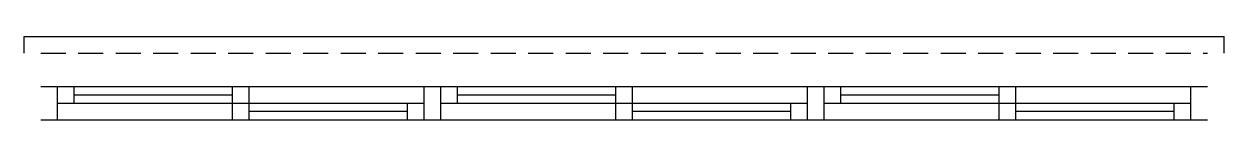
# Model space of a CAD drawing. Header units: millimetres. Extents: x 680 to 1040, y 1699 to 1724.
import ezdxf

# ---------------------------------------------------------------- set-up
doc = ezdxf.new("R2010")
doc.units = ezdxf.units.MM
doc.linetypes.add('HIDDEN', pattern=[0.375, 0.25, -0.125])

msp = doc.modelspace()

# ---------------------------------------------------------------- linework, layer by layer
for p, q in [((679.91, 1724.21), (1039.91, 1724.21)), ((679.91, 1719.21), (679.91, 1724.21)), ((1039.91, 1719.21), (1039.91, 1724.21)), ((684.91, 1709.21), (804.91, 1709.21)), ((689.91, 1699.21), (689.91, 1709.21)), ((694.91, 1704.21), (694.91, 1709.21)), ((694.91, 1706.71), (742.41, 1706.71)), ((742.41, 1699.21), (742.41, 1709.21)), ((747.41, 1699.21), (747.41, 1709.21)), ((799.91, 1709.21), (919.91, 1709.21)), ((799.91, 1699.21), (799.91, 1709.21)), ((804.91, 1699.21), (804.91, 1709.21)), ((809.91, 1704.21), (809.91, 1709.21)), ((809.91, 1706.71), (857.41, 1706.71)), ((857.41, 1699.21), (857.41, 1709.21)), ((862.41, 1699.21), (862.41, 1709.21)), ((914.91, 1709.21), (1034.91, 1709.21)), ((914.91, 1699.21), (914.91, 1709.21)), ((919.91, 1699.21), (919.91, 1709.21)), ((924.91, 1704.21), (924.91, 1709.21)), ((924.91, 1706.71), (972.41, 1706.71)), ((972.41, 1699.21), (972.41, 1709.21)), ((977.41, 1699.21), (977.41, 1709.21)), ((1029.91, 1699.21), (1029.91, 1709.21)), ((689.91, 1704.21), (799.91, 1704.21)), ((794.91, 1699.21), (794.91, 1704.21)), ((804.91, 1704.21), (914.91, 1704.21)), ((909.91, 1699.21), (909.91, 1704.21)), ((919.91, 1704.21), (1029.91, 1704.21)), ((1024.91, 1699.21), (1024.91, 1704.21)), ((684.91, 1699.21), (804.91, 1699.21)), ((794.91, 1701.71), (747.41, 1701.71)), ((799.91, 1699.21), (919.91, 1699.21)), ((909.91, 1701.71), (862.41, 1701.71)), ((914.91, 1699.21), (1034.91, 1699.21)), ((1024.91, 1701.71), (977.41, 1701.71))]:
    msp.add_line(p, q)
at = {"linetype": 'HIDDEN', "ltscale": 30}
msp.add_line((684.91, 1719.21), (1034.91, 1719.21), dxfattribs=at)

doc.saveas('drawing.dxf')
